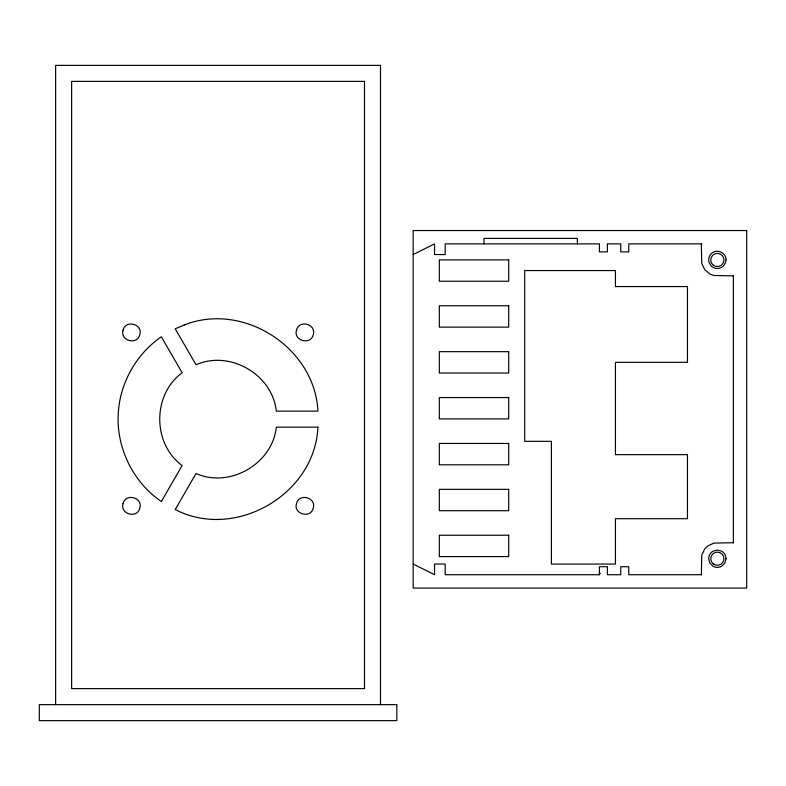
<?xml version="1.0" encoding="UTF-8"?>
<svg xmlns="http://www.w3.org/2000/svg" width="786" height="786" viewBox="0 0 786 786"><rect width="100%" height="100%" fill="white"/><g stroke="black" fill="none" stroke-linecap="round" stroke-linejoin="round"><path stroke-width="1.18" d="M413.171 564.053L434.53 574.723L434.53 564.053L445.19 564.053L445.19 574.723L599.413 574.723L599.541 573.367M413.171 254.546L434.53 243.876L434.53 254.546L445.19 254.546L445.19 243.876L599.413 243.876L599.413 251.884L607.411 251.884L607.411 243.876L620.763 243.876L620.763 251.884L628.771 251.884L628.771 243.876L701.741 243.876M733.367 275.886L713.786 275.493L710.406 274.304L704.836 269.863L701.751 263.457L701.348 243.876M733.367 542.713L713.786 543.106L707.371 546.211L704.836 548.746L701.751 555.152L701.348 574.723M599.413 573.367L600.406 573.367M701.741 574.723L628.771 574.723L628.771 566.716L620.763 566.716L620.763 574.723L607.411 574.723L607.411 566.716L599.413 566.716L599.413 574.723M733.367 275.729L733.367 542.871M577.386 243.876L577.386 238.413L483.96 238.413L483.96 243.876M380.503 704.639L380.503 65.366L55.629 65.366L55.629 704.639M118.568 409.477C114.913 444.945 131.871 481.454 161.356 501.507L182.156 465.509C152.297 443.805 152.268 394.484 182.156 372.79L161.356 336.772C137.373 353.248 121.339 380.503 118.568 409.477M317.898 427.152C315.029 494.512 234.994 540.748 175.219 509.515L196.009 473.506C229.738 488.509 272.437 463.868 276.308 427.152L317.898 427.152M123.068 330.169C119.767 340.819 137.334 345.545 139.81 334.679C143.111 324.029 125.554 319.322 123.068 330.169M123.068 503.61C119.777 514.26 137.344 518.966 139.81 508.1C143.101 497.459 125.554 492.743 123.068 503.61M296.489 330.169C293.198 340.829 310.765 345.545 313.25 334.679C316.542 324.029 298.985 319.322 296.489 330.169M296.489 503.61C293.198 514.26 310.775 518.966 313.25 508.1C316.532 497.45 298.985 492.753 296.489 503.61M726.028 259.881L725.724 262.131L723.484 266.022A8.695 8.695 0 0 1 711.212 266.022L708.972 262.131A8.695 8.695 0 0 1 711.222 253.75C716.252 248.288 726.293 252.473 726.028 259.881M726.028 558.718L724.859 563.061L721.686 566.234A8.675 8.675 0 0 1 713.01 566.234L709.846 563.061L708.677 558.718A8.675 8.675 0 0 1 713 551.212L717.353 550.053L721.686 551.202A8.705 8.705 0 0 1 725.724 556.478L726.028 558.718M184.14 325.04L175.219 328.754L196.009 364.783C229.738 349.76 272.437 374.421 276.308 411.137L317.898 411.137C314.95 347.618 243.188 301.411 184.14 325.04M364.488 81.371L71.634 81.371L71.634 688.624L364.488 688.624L364.488 81.371M746.7 230.534L413.171 230.534L413.171 588.066L746.7 588.066L746.7 230.534M508.699 259.881L439.325 259.881L439.325 281.231L508.699 281.231L508.699 259.881M615.428 270.551L524.704 270.551L524.704 441.319L551.389 441.319L551.389 564.053L615.428 564.053L615.428 518.701L687.465 518.701L687.465 454.652L615.428 454.652L615.428 362.336L687.465 362.336L687.465 286.566L615.428 286.566L615.428 270.551M508.699 305.774L439.325 305.774L439.325 327.123L508.699 327.123L508.699 305.774M508.699 351.666L439.325 351.666L439.325 373.016L508.699 373.016L508.699 351.666M508.699 397.559L439.325 397.559L439.325 418.909L508.699 418.909L508.699 397.559M508.699 443.451L439.325 443.451L439.325 464.801L508.699 464.801L508.699 443.451M508.699 489.344L439.325 489.344L439.325 510.694L508.699 510.694L508.699 489.344M508.699 535.237L439.325 535.237L439.325 556.586L508.699 556.586L508.699 535.237M396.822 704.639L39.3 704.639L39.3 720.634L396.822 720.634L396.822 704.639M713.324 563.945A6.602 6.602 0 0 0 723.896 559.593A6.602 6.602 0 0 0 714.838 552.607A6.602 6.602 0 0 0 713.324 563.945M713.354 265.226A6.602 6.602 0 0 0 723.906 260.805A6.602 6.602 0 0 0 714.798 253.878A6.602 6.602 0 0 0 713.354 265.226"/></g></svg>
